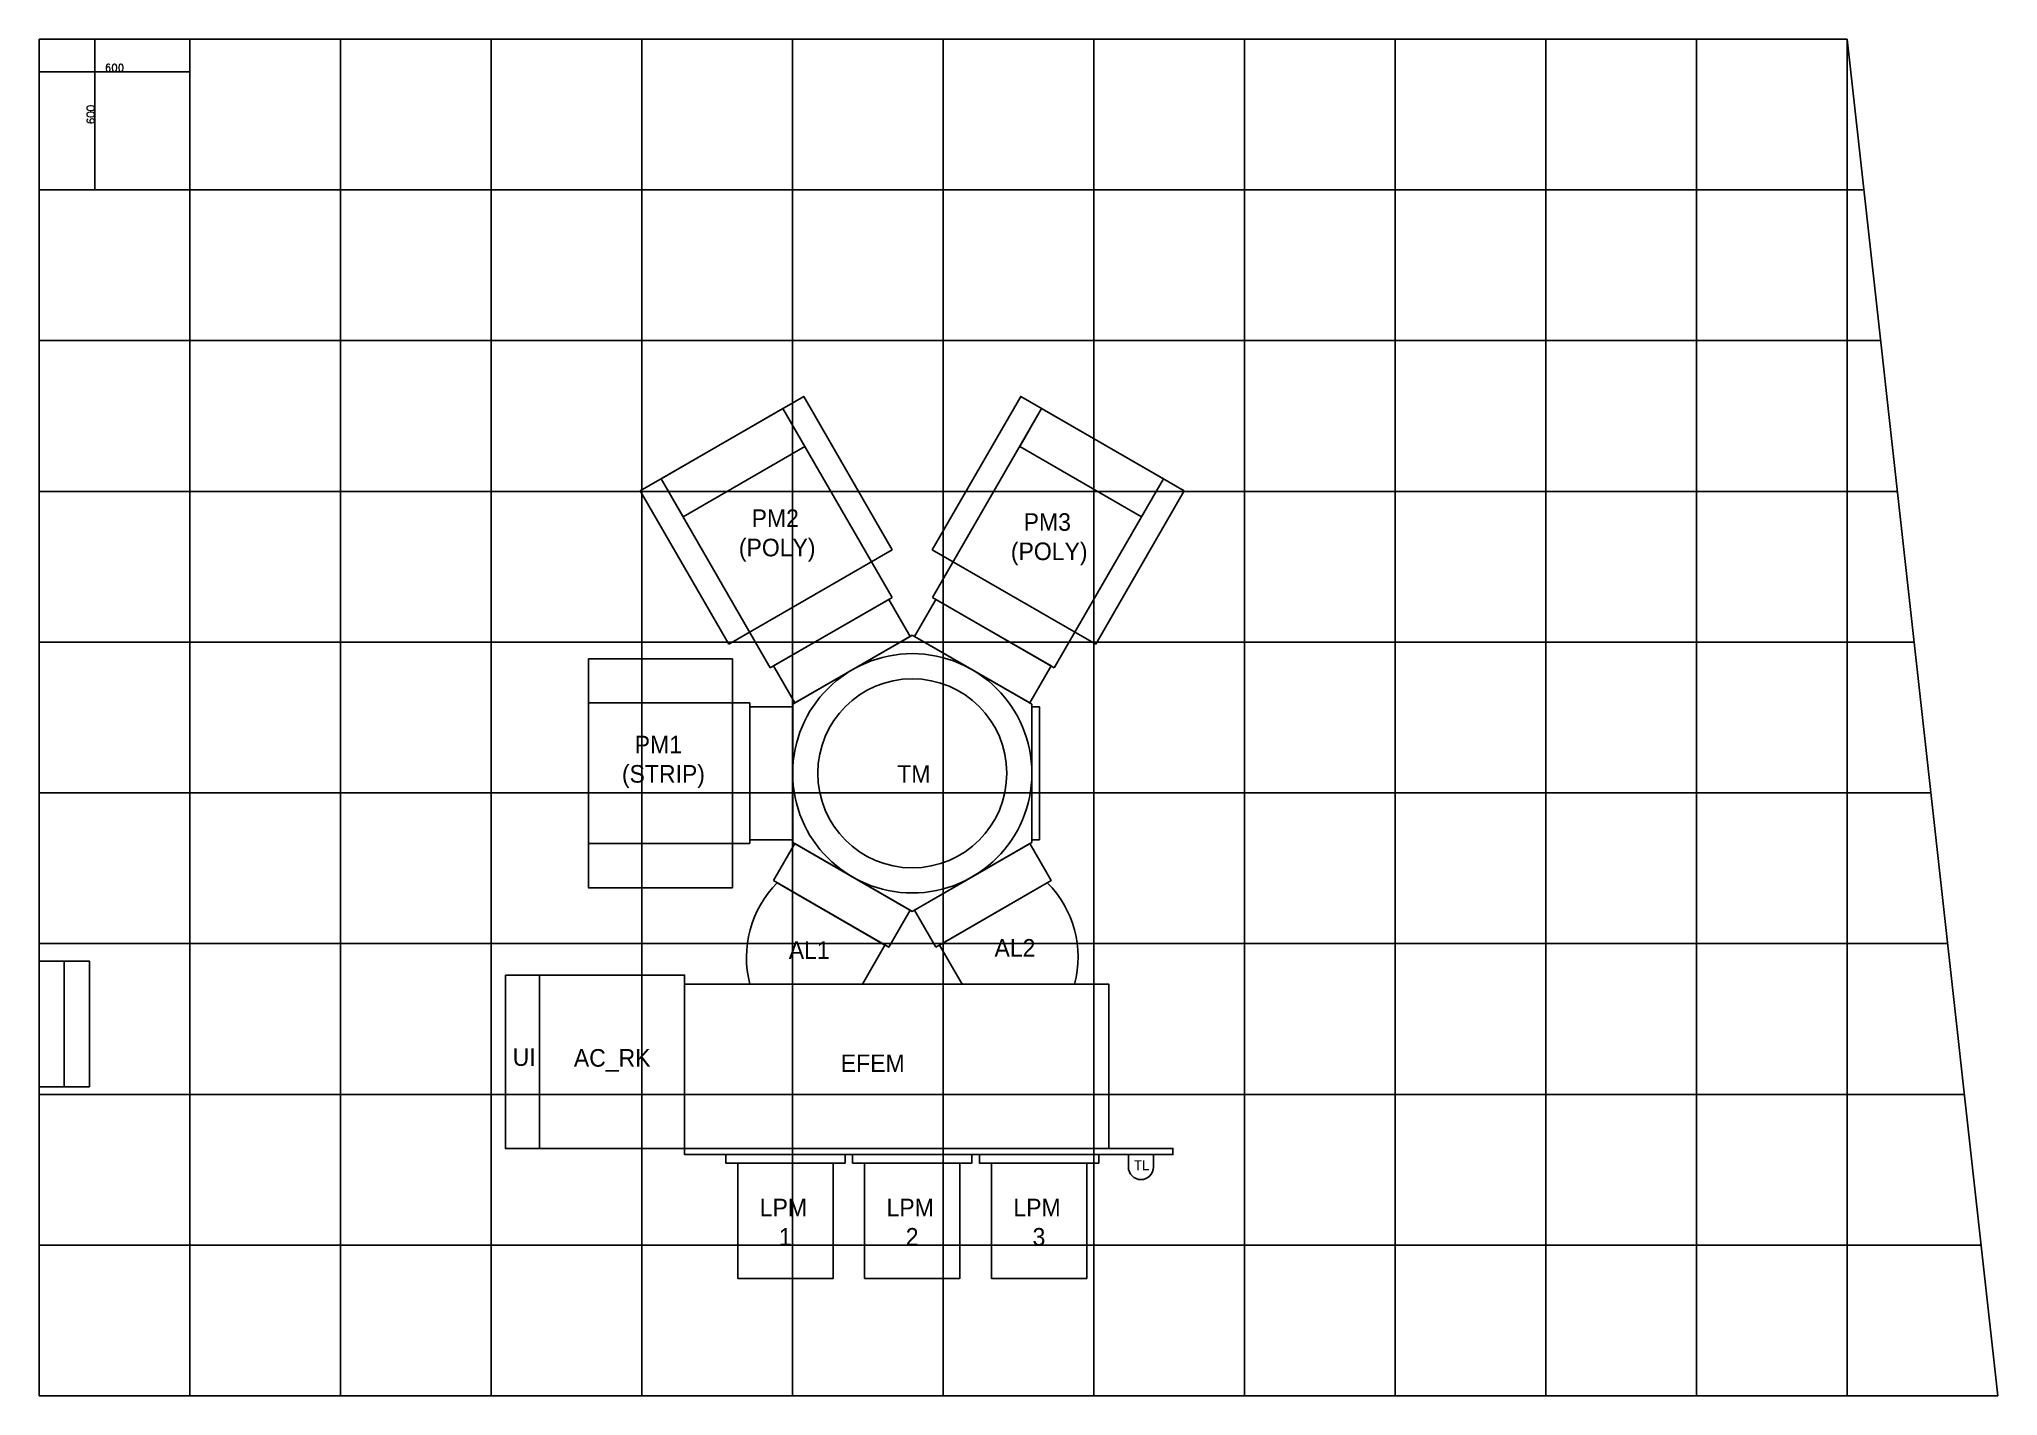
# Model space of a CAD drawing. Header units: millimetres. Extents: x 259 to 8059, y 519 to 5919.
import ezdxf

# ---------------------------------------------------------------- set-up
doc = ezdxf.new("R2010")
doc.units = ezdxf.units.MM
doc.layers.add('Floor', color=3, linetype='Continuous')
doc.layers.add('utility', color=1, linetype='Continuous')
doc.styles.get("Standard").update_dxf_attribs({"font": 'txt', "bigfont": 'whgtxt.shx'})
doc.dimstyles.new('ISO-25', dxfattribs={"dimtxt": 30, "dimasz": 3, "dimexe": 2, "dimexo": 1, "dimgap": 1, "dimtad": 1, "dimdec": 1, "dimtxsty": 'Standard', "dimcen": 2.5, "dimclrd": 6, "dimclre": 3, "dimclrt": 6, "dimadec": 0, "dimazin": 0, "dimtfac": 1, "dimtdec": 1, "dimtmove": 1, "dimatfit": 3, "dimfxl": 0, "dimarcsym": 0})

# ---------------------------------------------------------------- blocks, each defined once
blk = doc.blocks.new('PM1')
for p, q in [((1485, 2510.6), (1485, 1598.6)), ((912, 2334.6), (1555, 2334.6)), ((912, 1774.6), (1555, 1774.6))]:
    blk.add_line(p, q)
for points in [[(1485, 2510.6), (912, 2510.6), (912, 1598.6), (1485, 1598.6)], [(1555, 1774.6), (1555, 2334.6)]]:
    blk.add_lwpolyline(points)
at = {"insert": (1045, 2204.1), "char_height": 70, "width": 393.99, "attachment_point": 1}
blk.add_mtext('{\\f@HYGothic-Medium|b0|i0|c129|p18;  PM1\\P(STRIP)}', dxfattribs=at)
blk = doc.blocks.new('PM2')
for p, q in [((2120.6, 2754.4), (1686.1, 3506.9)), ((1635.6, 2474.4), (1201.1, 3226.9)), ((1470.5, 2568.4), (2121.8, 2944.4))]:
    blk.add_line(p, q)
for points in [[(2121.8, 2944.4), (1769.3, 3554.9), (1118, 3178.9), (1470.5, 2568.4)], [(1635.6, 2474.4), (2120.6, 2754.4)]]:
    blk.add_lwpolyline(points)
blk.add_lwpolyline([(1201.1, 3226.9), (1686.1, 3506.9), (1773.6, 3355.4), (1288.6, 3075.4)], close=True)
at = {"insert": (1510.6, 3105), "char_height": 70, "width": 393.99, "attachment_point": 1}
blk.add_mtext('{\\f@HYGothic-Medium|b0|i0|c129|p18;  PM2\\P(POLY)}', dxfattribs=at)
blk = doc.blocks.new('PM3')
for p, q in [((2282, 2754.4), (2716.5, 3506.9)), ((2766.9, 2474.4), (3201.4, 3226.9)), ((2932.1, 2568.4), (2280.8, 2944.4))]:
    blk.add_line(p, q)
for points in [[(2280.8, 2944.4), (2633.3, 3554.9), (3284.6, 3178.9), (2932.1, 2568.4)], [(2766.9, 2474.4), (2282, 2754.4)]]:
    blk.add_lwpolyline(points)
blk.add_lwpolyline([(3201.4, 3226.9), (2716.5, 3506.9), (2629, 3355.4), (3113.9, 3075.4)], close=True)
at = {"insert": (2593.9, 3089.9), "char_height": 70, "width": 393.99, "attachment_point": 1}
blk.add_mtext('{\\f@HYGothic-Medium|b0|i0|c129|p18;  PM3\\P(POLY)}', dxfattribs=at)
blk = doc.blocks.new('TM')
blk.add_lwpolyline([(2201.3, 2604.6), (1725, 2329.6), (1725, 1779.6), (2201.3, 1504.6), (2677.6, 1779.6), (2677.6, 2329.6)], close=True)
for radius in [476.3, 376.3]:
    blk.add_circle((2201.3, 2054.6), radius)
at = {"insert": (2141.5, 2087), "char_height": 70, "width": 280, "attachment_point": 1}
blk.add_mtext('{\\f@HYGothic-Medium|b0|i0|c129|p18;TM}', dxfattribs=at)
blk = doc.blocks.new('AL1')
for p, q in [((1663.6, 1618.8), (2092.6, 1371.1)), ((2002.7, 1215.2), (2092.6, 1371.1)), ((1555, 1215.2), (2002.7, 1215.2))]:
    blk.add_line(p, q)
blk.add_arc((1958.8, 1322.9), 417.9, 134.92867, 194.92867)
at = {"insert": (1709.5, 1386), "char_height": 70, "width": 280, "attachment_point": 1}
blk.add_mtext('{\\f@HYGothic-Medium|b0|i0|c129|p18;AL1}', dxfattribs=at)
blk = doc.blocks.new('AL2')
for p, q in [((2309.9, 1371.1), (2738.9, 1618.8)), ((2399.9, 1215.2), (2309.9, 1371.1)), ((2399.9, 1215.2), (2847.6, 1215.2))]:
    blk.add_line(p, q)
blk.add_arc((2443.8, 1322.9), 417.9, 345.07133, 45.07133)
at = {"insert": (2528.7, 1394.8), "char_height": 70, "width": 280, "attachment_point": 1}
blk.add_mtext('{\\f@HYGothic-Medium|b0|i0|c129|p18;AL2}', dxfattribs=at)
blk = doc.blocks.new('AC_RK')
blk.add_lwpolyline([(717.3, 1251.2), (1294.5, 1251.2), (1294.5, 561.2), (717.3, 561.2)], close=True)
at = {"insert": (853.6, 956.9), "char_height": 70, "width": 280, "attachment_point": 1}
blk.add_mtext('{\\f@HYGothic-Medium|b0|i0|c129|p18;AC_RK}', dxfattribs=at)
blk = doc.blocks.new('UI')
blk.add_lwpolyline([(581.3, 1251.2), (717.3, 1251.2), (717.3, 561.2), (581.3, 561.2)], close=True)
blk.add_lwpolyline([(581.3, 1251.2), (717.3, 1251.2), (717.3, 561.2), (581.3, 561.2)], close=True)
at = {"insert": (610, 960), "char_height": 70, "width": 280, "attachment_point": 1}
blk.add_mtext('{\\f@HYGothic-Medium|b0|i0|c129|p18;UI}', dxfattribs=at)
blk = doc.blocks.new('EFEM')
for points in [[(2082.3, 882.4), (3772, 882.4), (3772, 228.4), (2082.3, 228.4)], [(2082.3, 228.4), (4027, 228.4), (4027, 204.4), (2082.3, 204.4)]]:
    blk.add_lwpolyline(points, close=True)
at = {"insert": (2704.3, 602.4), "char_height": 70, "width": 280, "attachment_point": 1}
blk.add_mtext('{\\f@HYGothic-Medium|b0|i0|c129|p18;EFEM}', dxfattribs=at)
blk = doc.blocks.new('LPM1')
for points in [[(3860.7, 1991.4), (4335.7, 1991.4), (4335.7, 1957.4), (3860.7, 1957.4)], [(3908.2, 1957.4), (4288.2, 1957.4), (4288.2, 1498.4), (3908.2, 1498.4)]]:
    blk.add_lwpolyline(points, close=True)
at = {"insert": (3995.9, 1815.4), "char_height": 70, "width": 257.278, "attachment_point": 1}
blk.add_mtext('{\\f@HYGothic-Medium|b0|i0|c129|p18;LPM\\P   1}', dxfattribs=at)
blk = doc.blocks.new('LPM2')
for points in [[(4546.6, 1991.4), (5021.6, 1991.4), (5021.6, 1957.4), (4546.6, 1957.4)], [(4594.1, 1957.4), (4974.1, 1957.4), (4974.1, 1498.4), (4594.1, 1498.4)]]:
    blk.add_lwpolyline(points, close=True)
at = {"insert": (4681.8, 1815.4), "char_height": 70, "width": 257.278, "attachment_point": 1}
blk.add_mtext('{\\f@HYGothic-Medium|b0|i0|c129|p18;LPM\\P   2}', dxfattribs=at)
blk = doc.blocks.new('LPM3')
for points in [[(5150.8, 1991.4), (5625.8, 1991.4), (5625.8, 1957.4), (5150.8, 1957.4)], [(5198.3, 1957.4), (5578.3, 1957.4), (5578.3, 1498.4), (5198.3, 1498.4)]]:
    blk.add_lwpolyline(points, close=True)
at = {"insert": (5285.9, 1815.4), "char_height": 70, "width": 257.278, "attachment_point": 1}
blk.add_mtext('{\\f@HYGothic-Medium|b0|i0|c129|p18;LPM\\P   3}', dxfattribs=at)
blk = doc.blocks.new('TL')
for p, q in [((3061.8, 537.2), (3061.8, 487.2)), ((3061.8, 537.2), (3161.8, 537.2)), ((3161.8, 537.2), (3161.8, 487.2))]:
    blk.add_line(p, q)
blk.add_arc((3111.8, 487.2), 50, 180, 0)
at = {"insert": (3084, 514.7), "char_height": 40, "width": 88.284, "attachment_point": 1}
blk.add_mtext('{\\f@HYGothic-Medium|b0|i0|c129|p18;TL}', dxfattribs=at)
blk = doc.blocks.new('*D32')
at = {"color": 3, "lineweight": -2}
for p, q in [((258.9, 5917.8), (258.9, 5787)), ((858.9, 5917.8), (858.9, 5787))]:
    blk.add_line(p, q, dxfattribs=at)
at = {"color": 6, "lineweight": -2}
blk.add_line((261.9, 5789), (855.9, 5789), dxfattribs=at)
at = {"color": 6}
for points in [[(261.9, 5789.5), (261.9, 5788.5), (258.9, 5789)], [(855.9, 5789.5), (855.9, 5788.5), (858.9, 5789)]]:
    blk.add_solid(points, dxfattribs=at)
at = {"layer": 'Defpoints', "color": 0}
for p in [(258.9, 5918.8), (858.9, 5918.8), (858.9, 5789)]:
    blk.add_point(p, dxfattribs=at)
at = {"color": 6, "insert": (558.9, 5805), "char_height": 30, "attachment_point": 5}
blk.add_mtext('600', dxfattribs=at)
blk = doc.blocks.new('*D33')
at = {"color": 3, "lineweight": -2}
for p, q in [((259.9, 5918.8), (482, 5918.8)), ((259.9, 5318.8), (482, 5318.8))]:
    blk.add_line(p, q, dxfattribs=at)
at = {"color": 6, "lineweight": -2}
blk.add_line((480, 5915.8), (480, 5321.8), dxfattribs=at)
at = {"color": 6}
for points in [[(479.5, 5915.8), (480.5, 5915.8), (480, 5918.8)], [(479.5, 5321.8), (480.5, 5321.8), (480, 5318.8)]]:
    blk.add_solid(points, dxfattribs=at)
at = {"layer": 'Defpoints', "color": 0}
for p in [(258.9, 5918.8), (258.9, 5318.8), (480, 5318.8)]:
    blk.add_point(p, dxfattribs=at)
at = {"color": 6, "insert": (464, 5618.8), "char_height": 30, "attachment_point": 5, "rotation": 90}
blk.add_mtext('600', dxfattribs=at)

msp = doc.modelspace()

# ---------------------------------------------------------------- linework, layer by layer
for points in [[(3642.25, 3688.94), (3183.26, 3423.94), (3268.26, 3276.71), (3727.25, 3541.71)], [(4288.57, 3423.94), (3829.58, 3688.94), (3744.58, 3541.71), (4203.57, 3276.71)], [(3089.6, 3261.71), (3089.6, 2731.71), (3259.6, 2731.71), (3259.6, 3261.71)], [(4242.23, 2731.71), (4242.23, 3261.71), (4212.23, 3261.71), (4212.23, 2731.71)], [(3183.26, 2569.49), (3642.25, 2304.49), (3727.25, 2451.71), (3268.26, 2716.71)], [(3829.58, 2304.49), (4288.57, 2569.49), (4203.57, 2716.71), (3744.58, 2451.71)]]:
    msp.add_lwpolyline(points, close=True)
msp.add_lwpolyline([(2251.92, 1503.31), (2251.92, 2193.31), (2829.15, 2193.31), (2829.15, 1503.31)])
at = {"layer": 'Floor'}
for p, q in [((7458.92, 5918.82), (258.92, 5918.82)), ((258.92, 518.82), (258.92, 5918.82)), ((858.92, 518.82), (858.92, 5918.82)), ((1458.92, 518.82), (1458.92, 5918.82)), ((2058.92, 518.82), (2058.92, 5918.82)), ((2658.92, 518.82), (2658.92, 5918.82)), ((3258.92, 518.82), (3258.92, 5918.82)), ((3858.92, 518.82), (3858.92, 5918.82)), ((4458.92, 518.82), (4458.92, 5918.82)), ((5058.92, 518.82), (5058.92, 5918.82)), ((5658.92, 518.82), (5658.92, 5918.82)), ((6258.92, 518.82), (6258.92, 5918.82)), ((6858.92, 518.82), (6858.92, 5918.82)), ((7458.92, 518.82), (7458.92, 5918.82)), ((8058.92, 518.82), (7458.92, 5918.82)), ((7525.59, 5318.82), (258.92, 5318.82)), ((7592.26, 4718.82), (258.92, 4718.82)), ((7658.92, 4118.82), (258.92, 4118.82)), ((7725.59, 3518.82), (258.92, 3518.82)), ((7792.26, 2918.82), (258.92, 2918.82)), ((7858.92, 2318.82), (258.92, 2318.82)), ((7925.59, 1718.82), (258.92, 1718.82)), ((7992.26, 1118.82), (258.92, 1118.82)), ((8058.92, 518.82), (258.92, 518.82))]:
    msp.add_line(p, q, dxfattribs=at)
at = {"layer": 'utility'}
for points in [[(258.92, 2249.07), (358.92, 2249.07), (358.92, 1749.07), (258.92, 1749.07)], [(358.92, 2249.07), (458.92, 2249.07), (458.92, 1749.07), (358.92, 1749.07)]]:
    msp.add_lwpolyline(points, close=True, dxfattribs=at)

# ---------------------------------------------------------------- block references
for name, p in [('PM2', (1534.63, 942.08)), ('PM3', (1534.63, 942.08)), ('TM', (1534.63, 942.08)), ('PM1', (1534.63, 942.08)), ('AL1', (1534.63, 942.08)), ('AL2', (1534.63, 942.08)), ('UI', (1534.63, 942.08)), ('AC_RK', (1534.63, 942.08)), ('EFEM', (746.89, 1274.91)), ('LPM1', (-867.28, -512.08)), ('LPM2', (-1048.22, -512.08)), ('LPM3', (-1147.36, -512.08)), ('TL', (1534.63, 942.08))]:
    msp.add_blockref(name, p)

# ---------------------------------------------------------------- dimensions: what is measured, and where the dimension line sits
dim = msp.add_linear_dim(base=(858.92, 5788.96), p1=(258.92, 5918.82), p2=(858.92, 5918.82), dimstyle='ISO-25')
dim.commit()
dim.dimension.update_dxf_attribs({"geometry": '*D32', "text_midpoint": (558.92, 5804.96)})
dim = msp.add_linear_dim(base=(480.02, 5318.82), p1=(258.92, 5918.82), p2=(258.92, 5318.82), angle=90, dimstyle='ISO-25')
dim.commit()
dim.dimension.update_dxf_attribs({"geometry": '*D33', "text_midpoint": (464.02, 5618.82)})

doc.saveas('drawing.dxf')
